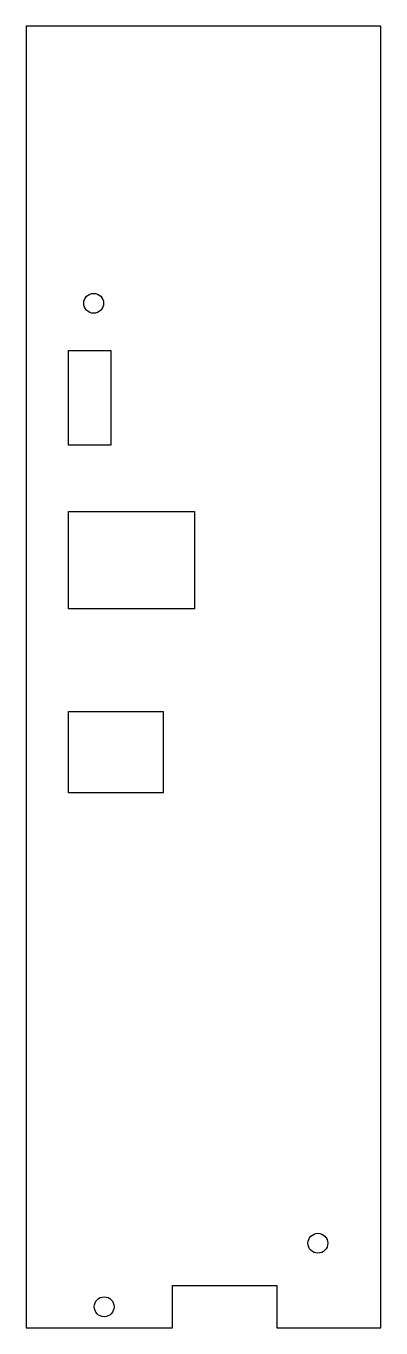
# Model space of a CAD drawing. Header units: millimetres. Extents: x -40 to 17, y 0 to 207.
import ezdxf

# ---------------------------------------------------------------- set-up
doc = ezdxf.new("R2010")
doc.units = ezdxf.units.MM

msp = doc.modelspace()

# ---------------------------------------------------------------- linework, layer by layer
for points in [[(16.52, 206.52), (-39.76, 206.52), (-39.76, 0), (-16.52, 0), (-16.52, 6.72), (0, 6.72), (0, 0), (16.52, 0)], [(-33.04, 140.04), (-33.04, 155.04), (-26.32, 155.04), (-26.32, 140.04)], [(-13.04, 114.085), (-33.04, 114.085), (-33.04, 129.515), (-13.04, 129.515)], [(-33.04, 97.765), (-18.04, 97.765), (-18.04, 84.875), (-33.04, 84.875)]]:
    msp.add_lwpolyline(points, close=True)
for centre in [(-29.04, 162.54), (6.52, 13.44), (-27.37, 3.36)]:
    msp.add_circle(centre, 1.575)

doc.saveas('drawing.dxf')
